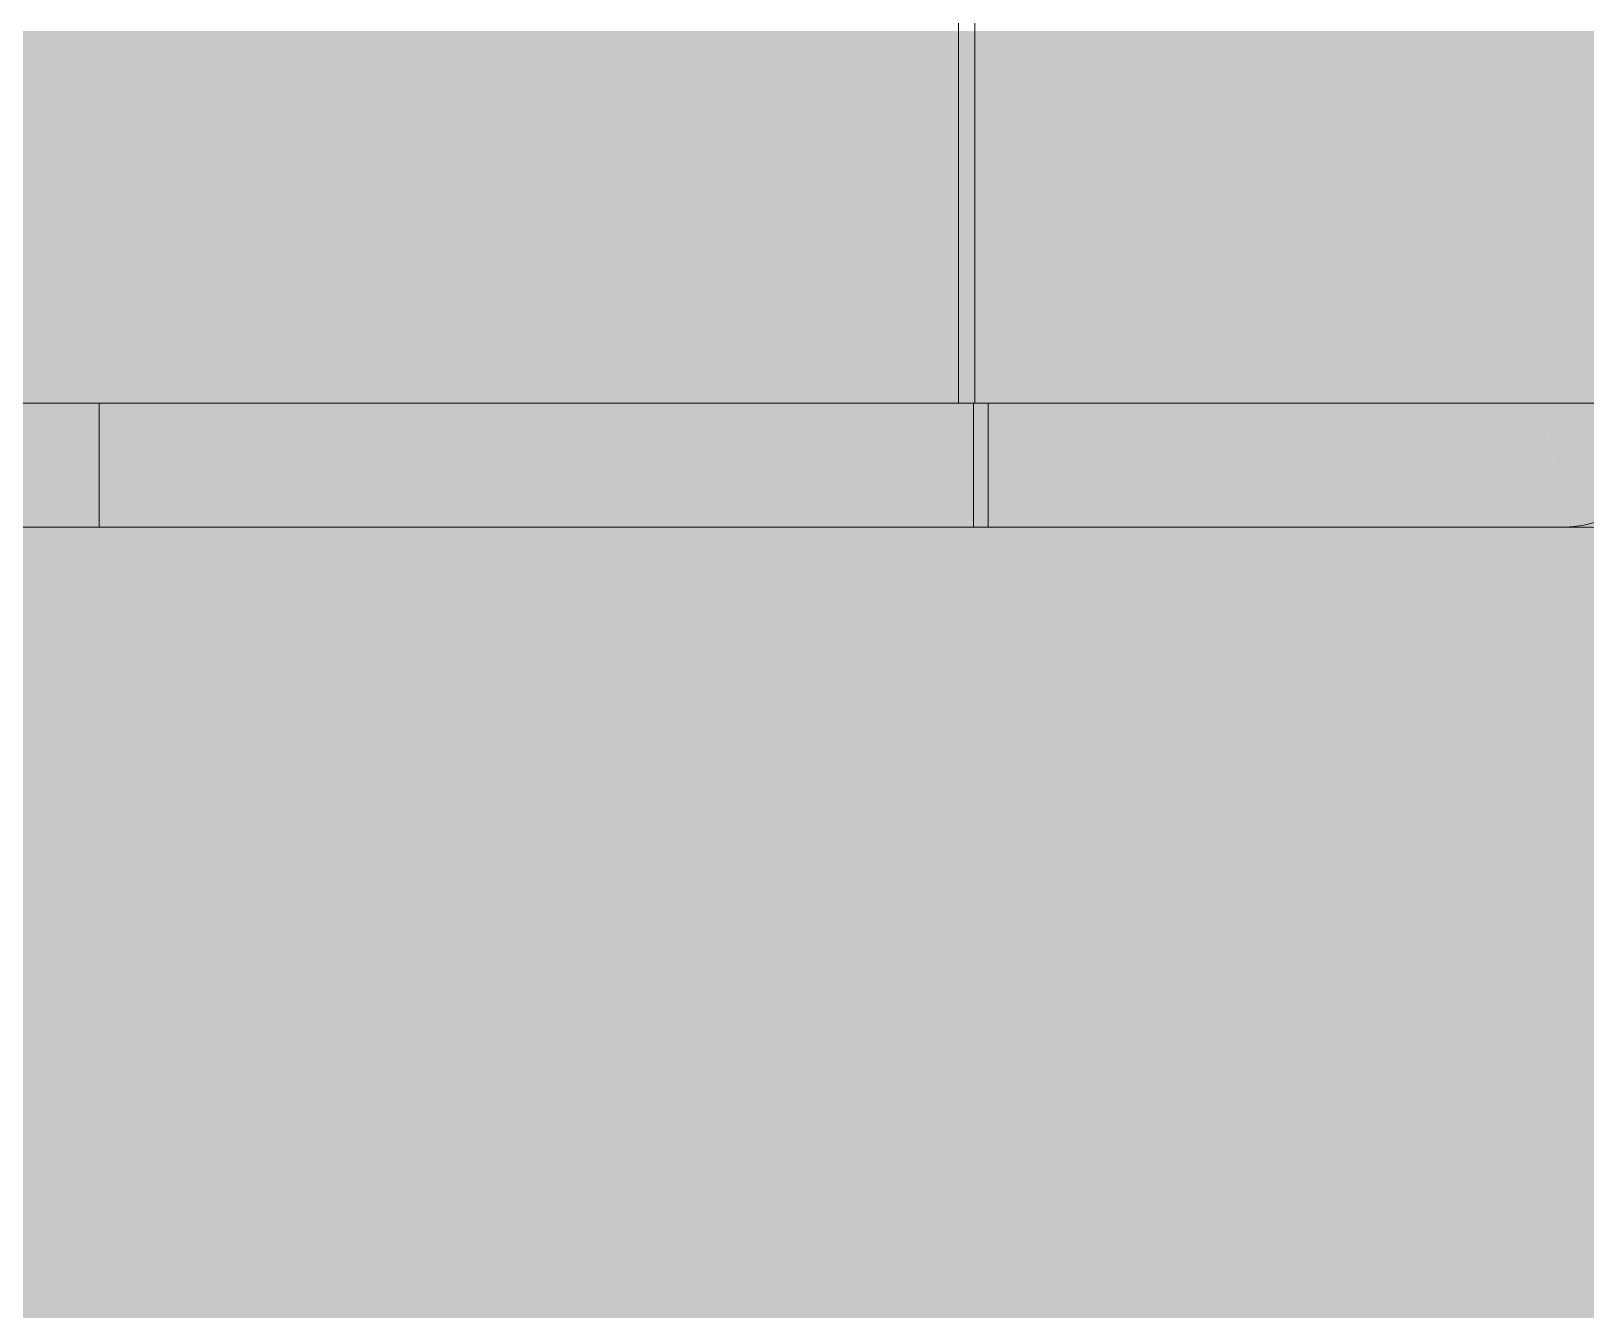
# Model space of a CAD drawing. Header units: millimetres. Extents: x 855 to 48623, y -2192 to 8255.
# Drawn here: x 22732.24 to 22772.07, y 4929.96 to 4962.7 of the extents above; entities that cross this region are included whole.
import ezdxf

# ---------------------------------------------------------------- set-up
doc = ezdxf.new("R2010")
doc.units = ezdxf.units.MM
for name, color, linetype, lineweight, true_color, transparency in [('I-FURN-10', 7, 'Continuous', 9, 0xf9f9f9, 0.7), ('I-FURN-12', 7, 'Continuous', 9, 0xf7f7f7, 0.7), ('I-FURN-5', 7, 'Continuous', 9, 0x7f7f7f, 0.7)]:
    doc.layers.add(name, color=color, linetype=linetype, lineweight=lineweight, true_color=true_color, transparency=transparency)
for name, color, linetype, lineweight, true_color in [('I-FURN-106', 7, 'Continuous', 9, 0xcbcbcb), ('I-FURN-107', 7, 'Continuous', 9, 0xbfbfbf), ('I-FURN-25', 7, 'Continuous', 9, 0xd0d0d0), ('I-FURN-4', 7, 'Continuous', 9, 0xacacac), ('I-FURN-48', 7, 'Continuous', 9, 0xdcdcdc), ('I-FURN-6', 7, 'Continuous', 9, 0xc0c0c0), ('I-FURN-7', 7, 'Continuous', 9, 0x9e9e9e), ('I-FURN-9', 7, 'Continuous', 9, 0xd1d1d1), ('I-FURN-90', 7, 'Continuous', 9, 0xadadad), ('I-FURN-91', 7, 'Continuous', 9, 0xc2c2c2), ('I-FURN-92', 7, 'Continuous', 9, 0xb7b7b7)]:
    doc.layers.add(name, color=color, linetype=linetype, lineweight=lineweight, true_color=true_color)

# ---------------------------------------------------------------- blocks, each defined once
blk = doc.blocks.new('Стол базовый прямоугольный - 1_2-26230909-Развертка 2_03-2')
at = {"layer": 'I-FURN-5'}
blk.add_hatch(color=256, dxfattribs=at).paths.add_polyline_path([(2860, 4910), (2900, 4910), (2900, 4950), (2300, 4950), (2300, 4910), (2810.434, 4910)])
at = {"layer": 'I-FURN-6'}
blk.add_line((2300, 4950), (2900, 4950), dxfattribs=at)
blk = doc.blocks.new('iMac_G5_Computer_17quot_Screen_Model_4681 - iMac_G5_Computer_17quot_Screen_Model_4681-V20-Развертка 2_03-2')
at = {"layer": 'I-FURN-10'}
for points in [[(2718.458, 4953.175), (2724.741, 4953.175), (2724.741, 4962.7), (2699.77, 4962.7), (2699.77, 4953.175), (2718.045, 4953.175)], [(2745.658, 4953.175), (2788.239, 4953.175), (2788.206, 4962.7), (2724.741, 4962.7), (2724.741, 4953.175), (2742.758, 4953.175)]]:
    blk.add_hatch(color=256, dxfattribs=at).paths.add_polyline_path(points)
at = {"layer": 'I-FURN-12'}
blk.add_hatch(color=256, dxfattribs=at).paths.add_polyline_path([(2700.418, 4950), (2702.92, 4950), (2702.92, 4953.175), (2699.77, 4953.175), (2699.531, 4963.912), (2642.914, 4963.912), (2642.914, 4982.323), (2633.242, 4984.593), (2633.242, 4978.932), (2611.915, 4978.932), (2611.915, 4990.279), (2610.662, 4989.9), (2610.139, 4989.498), (2609.326, 4987.735), (2606.742, 4950.78), (2607.717, 4950), (2699.77, 4950)])
at = {"layer": 'I-FURN-5'}
for points in [[(2702.92, 4950), (2725.124, 4950), (2725.124, 4953.175), (2702.92, 4953.175)], [(2740.26, 4950), (2742.758, 4950.085), (2744.409, 4950.335), (2745.324, 4951.249), (2745.658, 4952.498), (2745.658, 4953.175), (2739.724, 4953.175), (2739.839, 4952.498)]]:
    blk.add_hatch(color=256, dxfattribs=at).paths.add_polyline_path(points)
h = blk.add_hatch(color=256, dxfattribs=at)
h.paths.add_polyline_path([(2740.26, 4950), (2739.724, 4953.175), (2725.124, 4953.175), (2725.124, 4950), (2737.912, 4950)])
h.paths.add_polyline_path([(2787.899, 4950), (2787.899, 4953.175), (2745.658, 4953.175), (2745.573, 4951.852), (2744.742, 4950.59), (2743.807, 4950.085), (2768.47, 4950)])
h.paths.add_polyline_path([(2742.026, 4950.732), (2742.673, 4951.852), (2742.423, 4951.69), (2742.241, 4951.249)])
at = {"layer": 'I-FURN-106'}
for p, q in [((2742.471, 4953.175), (2739.724, 4953.175)), ((2739.724, 4953.175), (2742.471, 4953.175))]:
    blk.add_line(p, q, dxfattribs=at)
at = {"layer": 'I-FURN-107'}
for p, q in [((2702.74, 4953.175), (2705.309, 4953.175)), ((2704.53, 4953.175), (2702.967, 4953.175)), ((2707.834, 4953.175), (2704.729, 4953.175)), ((2705.608, 4953.175), (2717.645, 4953.175)), ((2718.804, 4953.175), (2708.102, 4953.175)), ((2717.645, 4953.175), (2725.122, 4953.175)), ((2725.502, 4953.175), (2718.804, 4953.175)), ((2725.161, 4953.175), (2739.724, 4953.175)), ((2739.724, 4953.175), (2725.502, 4953.175))]:
    blk.add_line(p, q, dxfattribs=at)
at = {"layer": 'I-FURN-25'}
for p, q in [((2724.741, 4962.7), (2724.741, 4953.175)), ((2701.653, 4953.175), (2699.823, 4953.175)), ((2705.36, 4953.175), (2701.653, 4953.175)), ((2702.726, 4953.175), (2702.726, 4950)), ((2717.261, 4953.175), (2705.36, 4953.175)), ((2724.741, 4953.175), (2717.261, 4953.175)), ((2742.471, 4953.175), (2724.741, 4953.175)), ((2725.124, 4950), (2725.124, 4953.175))]:
    blk.add_line(p, q, dxfattribs=at)
blk.add_open_spline([(2724.741, 4962.7), (2724.741, 4963.108), (2724.743, 4963.515), (2724.748, 4963.921)], degree=3, dxfattribs=at)
at = {"layer": 'I-FURN-4'}
for p, q in [((2607.717, 4950), (2740.26, 4950)), ((2787.899, 4950), (2740.26, 4950)), ((2740.26, 4950), (2743.16, 4950)), ((2743.16, 4950), (2740.26, 4950))]:
    blk.add_line(p, q, dxfattribs=at)
at = {"layer": 'I-FURN-48'}
for p, q in [((2725.161, 4953.175), (2725.161, 4962.7)), ((2699.823, 4953.175), (2701.586, 4953.175)), ((2701.808, 4953.175), (2702.74, 4953.175)), ((2702.967, 4953.175), (2725.124, 4953.175)), ((2725.124, 4953.175), (2742.471, 4953.175))]:
    blk.add_line(p, q, dxfattribs=at)
blk.add_open_spline([(2725.168, 4963.921), (2725.163, 4963.515), (2725.161, 4963.108), (2725.161, 4962.7)], degree=3, dxfattribs=at)
at = {"layer": 'I-FURN-6'}
blk.add_ellipse((2740.26, 4952.498), major_axis=(0, 2.498), ratio=0.999978, start_param=3.141593, end_param=4.712389, dxfattribs=at)
at = {"layer": 'I-FURN-7'}
blk.add_line((2740.26, 4950), (2788.277, 4950), dxfattribs=at)
at = {"layer": 'I-FURN-90'}
for p, q in [((2702.967, 4950), (2704.53, 4950)), ((2704.729, 4950), (2707.834, 4950)), ((2708.102, 4950), (2725.502, 4950)), ((2725.502, 4950), (2740.26, 4950))]:
    blk.add_line(p, q, dxfattribs=at)
at = {"layer": 'I-FURN-91'}
for p, q in [((2740.26, 4950), (2610.618, 4950)), ((2725.124, 4950), (2702.967, 4950)), ((2740.26, 4950), (2725.124, 4950))]:
    blk.add_line(p, q, dxfattribs=at)
at = {"layer": 'I-FURN-92'}
blk.add_line((2725.502, 4950), (2725.502, 4953.175), dxfattribs=at)

msp = doc.modelspace()

# ---------------------------------------------------------------- block references
at = {"layer": 'I-FURN-4'}
msp.add_blockref('Стол базовый прямоугольный - 1_2-26230909-Развертка 2_03-2', (20031.259, 0), dxfattribs=at)
at = {"layer": 'I-FURN-9'}
msp.add_blockref('iMac_G5_Computer_17quot_Screen_Model_4681 - iMac_G5_Computer_17quot_Screen_Model_4681-V20-Развертка 2_03-2', (20031.259, 0), dxfattribs=at)

doc.saveas('drawing.dxf')
